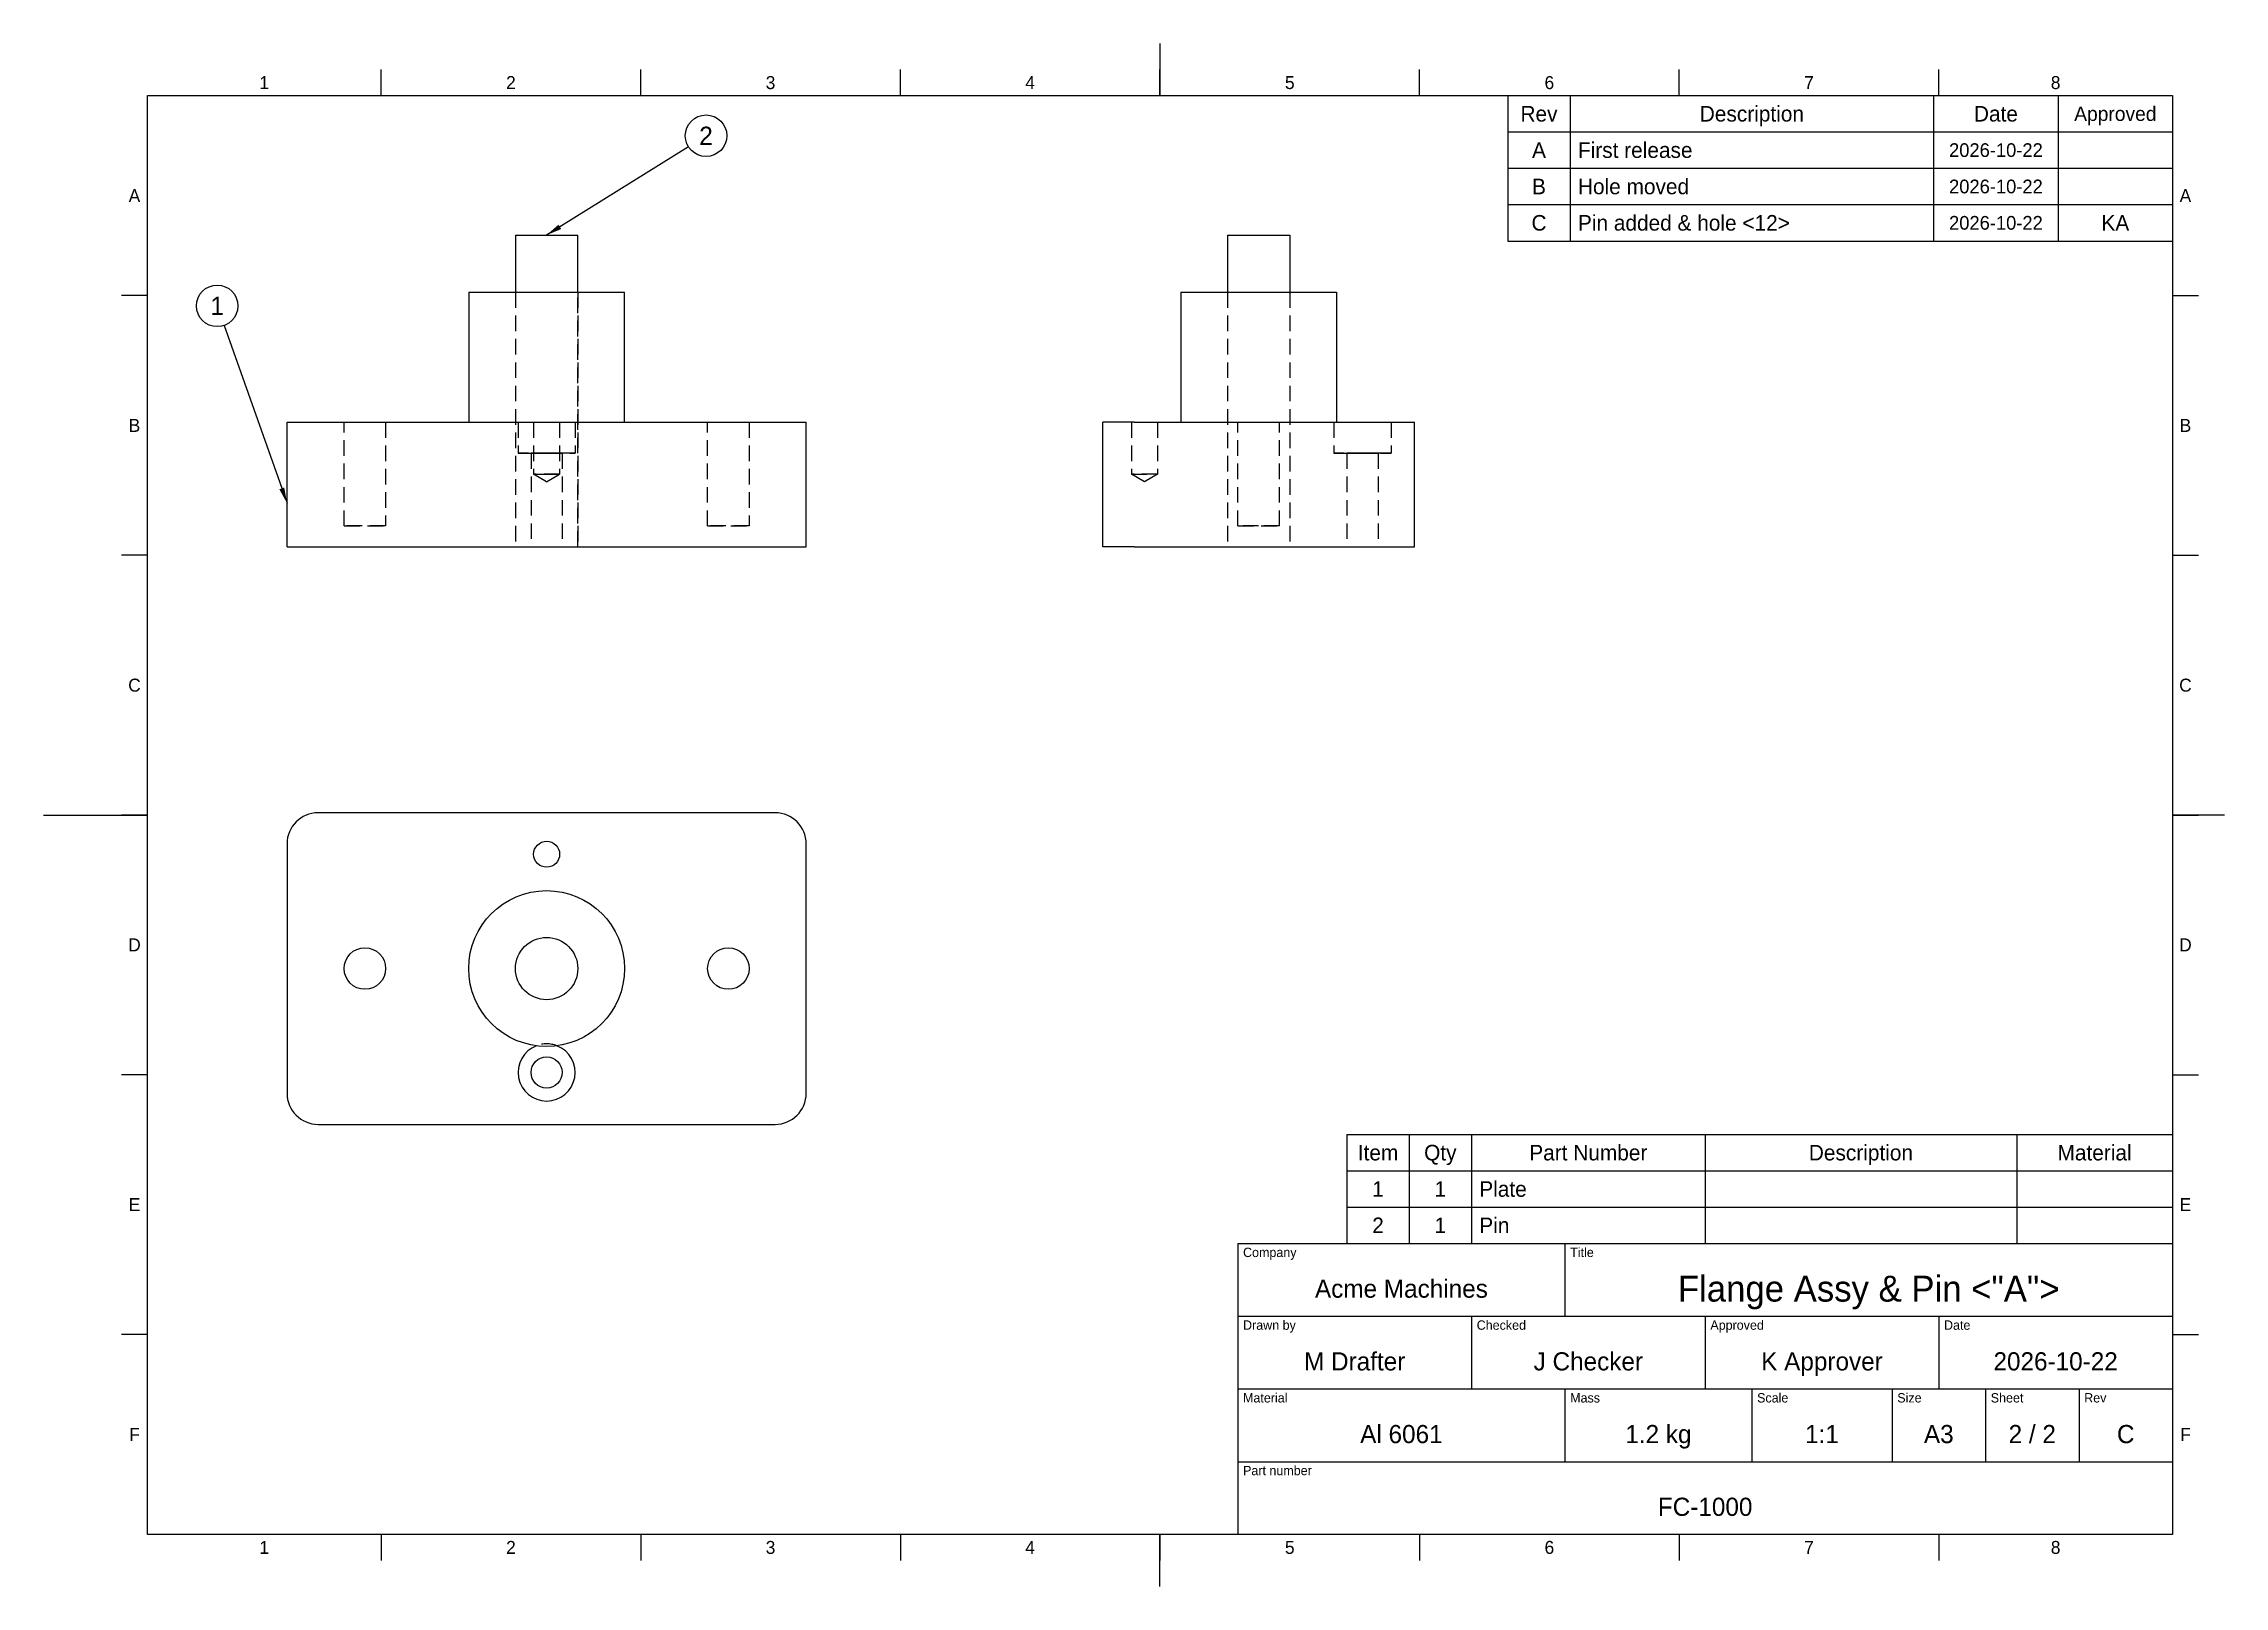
# Model space of a CAD drawing. Extents: x 0 to 420, y 0 to 297.
import ezdxf
from ezdxf.enums import TextEntityAlignment as Align

# ---------------------------------------------------------------- set-up
doc = ezdxf.new("R2010")
doc.units = 0
doc.linetypes.add('HIDDEN', pattern=[4.5, 3, -1.5])
for name, color, linetype in [('BORDER', 7, 'CONTINUOUS'), ('DIM', 5, 'CONTINUOUS'), ('HIDDEN', 8, 'HIDDEN'), ('TEXT', 7, 'CONTINUOUS'), ('VISIBLE', 7, 'CONTINUOUS')]:
    doc.layers.add(name, color=color, linetype=linetype)

msp = doc.modelspace()

# ---------------------------------------------------------------- linework, layer by layer
at = {"layer": 'BORDER'}
for p, q in [((20, 287), (410, 287)), ((20, 10), (20, 287)), ((282, 287), (410, 287)), ((282, 287), (282, 259)), ((294, 287), (294, 259)), ((364, 287), (364, 259)), ((388, 287), (388, 259)), ((410, 287), (410, 10)), ((410, 287), (410, 259)), ((282, 280), (410, 280)), ((282, 273), (410, 273)), ((282, 266), (410, 266)), ((282, 259), (410, 259)), ((251, 87), (410, 87)), ((251, 87), (251, 66)), ((263, 87), (263, 66)), ((275, 87), (275, 66)), ((320, 87), (320, 66)), ((380, 87), (380, 66)), ((410, 87), (410, 66)), ((251, 80), (410, 80)), ((251, 73), (410, 73)), ((230, 66), (410, 66)), ((230, 66), (230, 10)), ((251, 66), (410, 66)), ((293, 66), (293, 52)), ((230, 52), (410, 52)), ((275, 52), (275, 38)), ((320, 52), (320, 38)), ((365, 52), (365, 38)), ((230, 38), (410, 38)), ((293, 38), (293, 24)), ((329, 38), (329, 24)), ((356, 38), (356, 24)), ((374, 38), (374, 24)), ((392, 38), (392, 24)), ((230, 24), (410, 24)), ((410, 10), (20, 10))]:
    msp.add_line(p, q, dxfattribs=at)
at = {"layer": 'DIM'}
for p, q in [((124.180211, 277.147597), (96.875556, 260.142222)), ((34.764081, 242.744977), (46.875556, 208.542222))]:
    msp.add_line(p, q, dxfattribs=at)
for points in [[(96.875556, 260.142222), (99.157736, 262.152609), (99.686392, 261.303773)], [(46.875556, 208.542222), (45.402839, 211.203257), (46.345483, 211.537055)]]:
    msp.add_solid(points, dxfattribs=at)
at = {"layer": 'HIDDEN'}
for p, q in [((90.875556, 249.142222), (90.875556, 200.142222)), ((90.875556, 249.142222), (90.875556, 200.142222)), ((102.875556, 200.142222), (102.875556, 249.142222)), ((102.875556, 249.142222), (102.875556, 200.142222)), ((228.002222, 249.142222), (228.002222, 200.142222)), ((228.002222, 249.142222), (228.002222, 200.142222)), ((240.002222, 249.142222), (240.002222, 200.142222)), ((240.002222, 249.142222), (240.002222, 200.142222)), ((57.875556, 204.142222), (57.875556, 224.142222)), ((65.875556, 224.142222), (65.875556, 204.142222)), ((91.375556, 224.142222), (91.375556, 218.142222)), ((94.375556, 224.142222), (94.375556, 214.142222)), ((99.375556, 224.142222), (99.375556, 214.142222)), ((102.375556, 224.142222), (102.375556, 218.142222)), ((127.875556, 204.142222), (127.875556, 224.142222)), ((135.875556, 224.142222), (135.875556, 204.142222)), ((209.502222, 224.142222), (209.502222, 214.142222)), ((214.502222, 224.142222), (214.502222, 214.142222)), ((230.002222, 204.142222), (230.002222, 224.142222)), ((230.002222, 204.142222), (230.002222, 224.142222)), ((238.002222, 204.142222), (238.002222, 224.142222)), ((238.002222, 204.142222), (238.002222, 224.142222)), ((248.502222, 224.142222), (248.502222, 218.142222)), ((259.502222, 224.142222), (259.502222, 218.142222)), ((102.375556, 218.142222), (91.375556, 218.142222)), ((91.375556, 218.142222), (96.875556, 218.142222)), ((99.875556, 218.142222), (93.875556, 218.142222)), ((93.875556, 218.142222), (96.875556, 218.142222)), ((93.875556, 218.142222), (93.875556, 200.142222)), ((96.875556, 218.142222), (99.875556, 218.142222)), ((96.875556, 218.142222), (102.375556, 218.142222)), ((99.875556, 218.142222), (99.875556, 200.142222)), ((259.502222, 218.142222), (248.502222, 218.142222)), ((248.502222, 218.142222), (259.502222, 218.142222)), ((257.002222, 218.142222), (251.002222, 218.142222)), ((251.002222, 218.142222), (257.002222, 218.142222)), ((251.002222, 218.142222), (251.002222, 200.142222)), ((257.002222, 218.142222), (257.002222, 200.142222)), ((99.375556, 214.142222), (94.375556, 214.142222)), ((94.375556, 214.142222), (96.875556, 214.142222)), ((96.875556, 212.640071), (94.375556, 214.142222)), ((96.875556, 214.142222), (99.375556, 214.142222)), ((96.875556, 212.640071), (99.375556, 214.142222)), ((214.502222, 214.142222), (209.502222, 214.142222)), ((209.502222, 214.142222), (214.502222, 214.142222)), ((212.002222, 212.640071), (209.502222, 214.142222)), ((214.502222, 214.142222), (212.002222, 212.640071)), ((65.875556, 204.142222), (57.875556, 204.142222)), ((57.875556, 204.142222), (65.875556, 204.142222)), ((135.875556, 204.142222), (127.875556, 204.142222)), ((127.875556, 204.142222), (135.875556, 204.142222)), ((234.002222, 204.142222), (230.002222, 204.142222)), ((230.002222, 204.142222), (238.002222, 204.142222)), ((234.002222, 204.142222), (230.002222, 204.142222)), ((230.002222, 204.142222), (238.002222, 204.142222)), ((238.002222, 204.142222), (234.002222, 204.142222)), ((238.002222, 204.142222), (234.002222, 204.142222))]:
    msp.add_line(p, q, dxfattribs=at)
for start, end in [(68.900161, 111.099839), (69, 111)]:
    msp.add_arc((96.875556, 98.94), 5.5, start, end, dxfattribs=at)
at = {"layer": 'TEXT'}
for p, q in [((215, 297), (215, 287)), ((65, 287), (65, 292)), ((115, 287), (115, 292)), ((165, 287), (165, 292)), ((215, 287), (215, 292)), ((265, 287), (265, 292)), ((315, 287), (315, 292)), ((365, 287), (365, 292)), ((20, 248.5), (15, 248.5)), ((410, 248.5), (415, 248.5)), ((20, 198.5), (15, 198.5)), ((410, 198.5), (415, 198.5)), ((0, 148.5), (20, 148.5)), ((20, 148.5), (15, 148.5)), ((410, 148.5), (415, 148.5)), ((420, 148.5), (410, 148.5)), ((20, 98.5), (15, 98.5)), ((410, 98.5), (415, 98.5)), ((20, 48.5), (15, 48.5)), ((410, 48.5), (415, 48.5)), ((65, 10), (65, 5)), ((115, 10), (115, 5)), ((165, 10), (165, 5)), ((215, 10), (215, 5)), ((215, 0), (215, 10)), ((265, 10), (265, 5)), ((315, 10), (315, 5)), ((365, 10), (365, 5))]:
    msp.add_line(p, q, dxfattribs=at)
for centre in [(127.575556, 279.262222), (33.428889, 246.515556)]:
    msp.add_circle(centre, 4, dxfattribs=at)
at = {"layer": 'VISIBLE'}
for p, q in [((90.875556, 260.142222), (102.875556, 260.142222)), ((90.875556, 260.142222), (90.875556, 249.142222)), ((102.875556, 249.142222), (102.875556, 260.142222)), ((228.002222, 260.142222), (240.002222, 260.142222)), ((228.002222, 260.142222), (228.002222, 249.142222)), ((240.002222, 260.142222), (240.002222, 249.142222)), ((81.875556, 249.142222), (111.875556, 249.142222)), ((81.875556, 249.142222), (81.875556, 224.142222)), ((111.875556, 224.142222), (111.875556, 249.142222)), ((219.002222, 249.142222), (249.002222, 249.142222)), ((219.002222, 249.142222), (219.002222, 224.142222)), ((249.002222, 249.142222), (249.002222, 224.142222)), ((46.875556, 200.142222), (46.875556, 224.142222)), ((46.875556, 224.142222), (52.875556, 224.142222)), ((52.875556, 224.142222), (140.875556, 224.142222)), ((140.875556, 224.142222), (146.875556, 224.142222)), ((146.875556, 200.142222), (146.875556, 224.142222)), ((204.002222, 200.142222), (204.002222, 224.142222)), ((210.002222, 224.142222), (204.002222, 224.142222)), ((210.002222, 224.142222), (258.002222, 224.142222)), ((258.002222, 224.142222), (264.002222, 224.142222)), ((264.002222, 200.142222), (264.002222, 224.142222)), ((46.875556, 200.142222), (52.875556, 200.142222)), ((52.875556, 200.142222), (140.875556, 200.142222)), ((140.875556, 200.142222), (146.875556, 200.142222)), ((210.002222, 200.142222), (204.002222, 200.142222)), ((210.002222, 200.142222), (258.002222, 200.142222)), ((258.002222, 200.142222), (264.002222, 200.142222)), ((140.875556, 148.94), (52.875556, 148.94)), ((46.875556, 142.94), (46.875556, 94.94)), ((146.875556, 94.94), (146.875556, 142.94)), ((52.875556, 88.94), (140.875556, 88.94))]:
    msp.add_line(p, q, dxfattribs=at)
for centre, radius in [((96.875556, 140.94), 2.5), ((96.875556, 118.94), 15), ((61.875556, 118.94), 4), ((96.875556, 118.94), 6), ((131.875556, 118.94), 4), ((96.875556, 98.94), 3)]:
    msp.add_circle(centre, radius, dxfattribs=at)
for centre, radius, start, end in [((52.875556, 142.94), 6, 90, 180), ((140.875556, 142.94), 6, 0, 90), ((96.875556, 98.94), 5.5, 111.099839, 270), ((96.875556, 98.94), 5.5, 270, 68.900161), ((52.875556, 94.94), 6, 180, 270), ((140.875556, 94.94), 6, 270, 0)]:
    msp.add_arc(centre, radius, start, end, dxfattribs=at)

# ---------------------------------------------------------------- texts
at = {"layer": 'TEXT'}
for s, height, p in [('1', 2.5, (42.5, 289.5)), ('2', 2.5, (90, 289.5)), ('3', 2.5, (140, 289.5)), ('4', 2.5, (190, 289.5)), ('5', 2.5, (240, 289.5)), ('6', 2.5, (290, 289.5)), ('7', 2.5, (340, 289.5)), ('8', 2.5, (387.5, 289.5)), ('Rev', 3, (288, 283.5)), ('Description', 3, (329, 283.5)), ('Date', 3, (376, 283.5)), ('Approved', 2.767584, (399, 283.5)), ('2', 3.5, (127.575556, 279.262222)), ('A', 3, (288, 276.5)), ('2026-10-22', 2.638412, (376, 276.5)), ('A', 2.5, (17.5, 267.75)), ('B', 3, (288, 269.5)), ('2026-10-22', 2.638412, (376, 269.5)), ('A', 2.5, (412.5, 267.75)), ('C', 3, (288, 262.5)), ('2026-10-22', 2.638412, (376, 262.5)), ('KA', 3, (399, 262.5)), ('1', 3.5, (33.428889, 246.515556)), ('B', 2.5, (17.5, 223.5)), ('B', 2.5, (412.5, 223.5)), ('C', 2.5, (17.5, 173.5)), ('C', 2.5, (412.5, 173.5)), ('D', 2.5, (17.5, 123.5)), ('D', 2.5, (412.5, 123.5)), ('Item', 3, (257, 83.5)), ('Qty', 3, (269, 83.5)), ('Part Number', 3, (297.5, 83.5)), ('Description', 3, (350, 83.5)), ('Material', 3, (395, 83.5)), ('1', 3, (257, 76.5)), ('1', 3, (269, 76.5)), ('E', 2.5, (17.5, 73.5)), ('E', 2.5, (412.5, 73.5)), ('2', 3, (257, 69.5)), ('1', 3, (269, 69.5)), ('Acme Machines', 3.5, (261.5, 57.32)), ('Flange Assy & Pin <"A">', 5, (351.5, 57.32)), ('M Drafter', 3.5, (252.5, 43.32)), ('J Checker', 3.5, (297.5, 43.32)), ('K Approver', 3.5, (342.5, 43.32)), ('2026-10-22', 3.5, (387.5, 43.32)), ('F', 2.5, (17.5, 29.25)), ('Al 6061', 3.5, (261.5, 29.32)), ('1.2 kg', 3.5, (311, 29.32)), ('1:1', 3.5, (342.5, 29.32)), ('A3', 3.5, (365, 29.32)), ('2 / 2', 3.5, (383, 29.32)), ('C', 3.5, (401, 29.32)), ('F', 2.5, (412.5, 29.25)), ('FC-1000', 3.5, (320, 15.32)), ('1', 2.5, (42.5, 7.5)), ('2', 2.5, (90, 7.5)), ('3', 2.5, (140, 7.5)), ('4', 2.5, (190, 7.5)), ('5', 2.5, (240, 7.5)), ('6', 2.5, (290, 7.5)), ('7', 2.5, (340, 7.5)), ('8', 2.5, (387.5, 7.5))]:
    msp.add_text(s, height=height, dxfattribs=at).set_placement(p, align=Align.MIDDLE_CENTER)
for s, p in [('First release', (295.5, 276.5)), ('Hole moved', (295.5, 269.5)), ('Pin added & hole <12>', (295.5, 262.5)), ('Plate', (276.5, 76.5)), ('Pin', (276.5, 69.5))]:
    msp.add_text(s, height=3, dxfattribs=at).set_placement(p, align=Align.MIDDLE_LEFT)
for s, p in [('Company', (231, 65.2)), ('Title', (294, 65.2)), ('Drawn by', (231, 51.2)), ('Checked', (276, 51.2)), ('Approved', (321, 51.2)), ('Date', (366, 51.2)), ('Material', (231, 37.2)), ('Mass', (294, 37.2)), ('Scale', (330, 37.2)), ('Size', (357, 37.2)), ('Sheet', (375, 37.2)), ('Rev', (393, 37.2)), ('Part number', (231, 23.2))]:
    msp.add_text(s, height=1.8, dxfattribs=at).set_placement(p, align=Align.TOP_LEFT)

doc.saveas('drawing.dxf')
